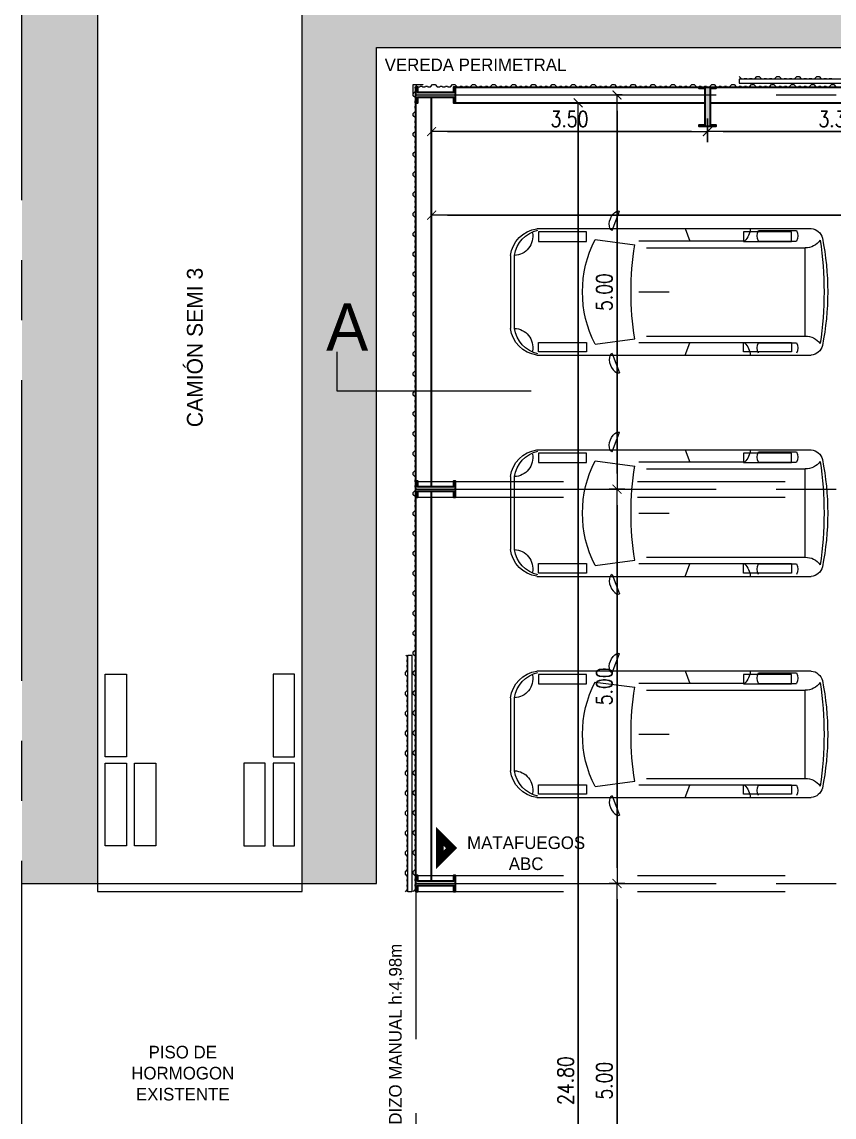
# Model space of a CAD drawing. Header units: millimetres. Extents: x 1972 to 5740, y 370 to 952.
# Drawn here: x 2701.47 to 2711.78, y 568.78 to 582.67 of the extents above; entities that cross this region are included whole.
import ezdxf

# ---------------------------------------------------------------- set-up
doc = ezdxf.new("R2010")
doc.units = ezdxf.units.MM
doc.header["$LTSCALE"] = 15
doc.linetypes.add('CENTER', pattern=[50.8, 31.75, -6.35, 6.35, -6.35])
doc.linetypes.add('DASHED2', pattern=[0.375, 0.25, -0.125])
for name, color, linetype, lineweight, true_color in [('000 - EQUIPAMIENTO', 251, 'Continuous', 0, 0x6b6b6b), ('000 ALE MOB HATCH', 8, 'Continuous', 0, 0x808080), ('000 ALE PROYECCIONES', 253, 'DASHED2', 9, 0xa8a8a8)]:
    doc.layers.add(name, color=color, linetype=linetype, lineweight=lineweight, true_color=true_color)
for name, color, linetype, lineweight in [('000 ALE 00', 24, 'Continuous', 0), ('000 ALE 01', 1, 'Continuous', 9), ('000 ALE CARPINTERIAS', 32, 'Continuous', 9), ('000 ALE COTAS', 223, 'Continuous', 9), ('000 ALE HATCH MUROS', 252, 'Continuous', 0), ('000 ALE LINEA DE MODULOS', 74, 'CENTER', 0), ('000 ALE TEXTO', 3, 'Continuous', 0), ('000 ALE TEXTO PLANO ARQ', 52, 'Continuous', 5), ('MUROS', 1, 'Continuous', 30)]:
    doc.layers.add(name, color=color, linetype=linetype, lineweight=lineweight)
doc.styles.add('RR', font='ROMANS.shx', dxfattribs={"width": 0.8})
doc.dimstyles.new('ALE cota100', dxfattribs={"dimscale": 2, "dimtxt": 0.1, "dimasz": 0.1, "dimexe": 0, "dimexo": 0.1, "dimgap": 0.03, "dimtad": 1, "dimzin": 1, "dimdsep": 46, "dimtxsty": 'RR', "dimblk1": 'COTA_N', "dimblk2": 'COTA_N', "dimsah": 1, "dimcen": 0.09, "dimclrd": 256, "dimclre": 256, "dimclrt": 256, "dimadec": 0, "dimazin": 0, "dimtfac": 1, "dimtix": 1, "dimtmove": 0, "dimatfit": 3, "dimldrblk": 'COTA_N', "dimfxl": 1, "dimtolj": 1, "dimtzin": 0, "dimarcsym": 0})

# ---------------------------------------------------------------- blocks, each defined once
blk = doc.blocks.new('COTA_N')
for p, q in [((-1, 0), (0, 0)), ((0, 0.5), (0, -0.5))]:
    blk.add_line(p, q)
at = {"const_width": 0.065}
blk.add_lwpolyline([(0.141, 0.141), (0.283, 0.283), (0, 0), (-0.141, -0.141), (-0.283, -0.283)], dxfattribs=at)
blk = doc.blocks.new('*D145')
at = {"layer": '000 ALE COTAS', "lineweight": -2, "transparency": 16777216}
for p, q in [((2708.213, 581.643), (2708.533, 581.643)), ((2708.533, 581.443), (2708.533, 557.043)), ((2708.213, 556.843), (2708.533, 556.843))]:
    blk.add_line(p, q, dxfattribs=at)
at = {"layer": 'Defpoints', "color": 0, "transparency": 16777216}
for p in [(2708.013, 581.643), (2708.013, 556.843), (2708.533, 556.843)]:
    blk.add_point(p, dxfattribs=at)
at = {"layer": '000 ALE COTAS', "lineweight": -2, "transparency": 16777216, "xscale": 0.2, "yscale": 0.2, "zscale": 0.2}
for p, rotation in [((2708.533, 581.643), 90), ((2708.533, 556.843), 270)]:
    blk.add_blockref('COTA_N', p, dxfattribs=dict(at, rotation=rotation))
at = {"layer": '000 ALE COTAS', "transparency": 16777216, "insert": (2708.373, 569.243), "char_height": 0.2, "attachment_point": 5, "rotation": 90, "style": 'RR'}
blk.add_mtext('\\A1;24.80', dxfattribs=at)
blk = doc.blocks.new('*D146')
at = {"layer": '000 ALE COTAS', "lineweight": -2, "transparency": 16777216}
for p, q in [((2706.673, 580.399), (2706.673, 580.219)), ((2726.273, 580.399), (2726.273, 580.219)), ((2726.073, 580.219), (2706.873, 580.219))]:
    blk.add_line(p, q, dxfattribs=at)
at = {"layer": 'Defpoints', "color": 0, "transparency": 16777216}
for p in [(2706.673, 580.599), (2726.273, 580.599), (2706.673, 580.219)]:
    blk.add_point(p, dxfattribs=at)
at = {"layer": '000 ALE COTAS', "lineweight": -2, "transparency": 16777216, "xscale": 0.2, "yscale": 0.2, "zscale": 0.2, "rotation": 180}
blk.add_blockref('COTA_N', (2706.673, 580.219), dxfattribs=at)
at = {"layer": '000 ALE COTAS', "lineweight": -2, "transparency": 16777216, "xscale": 0.2, "yscale": 0.2, "zscale": 0.2}
blk.add_blockref('COTA_N', (2726.273, 580.219), dxfattribs=at)
at = {"layer": '000 ALE COTAS', "transparency": 16777216, "insert": (2716.015, 580.379), "char_height": 0.2, "attachment_point": 5, "style": 'RR'}
blk.add_mtext('\\A1;19.60', dxfattribs=at)
blk = doc.blocks.new('*D90')
at = {"layer": '000 ALE COTAS', "lineweight": -2, "transparency": 16777216}
for p, q in [((2709.092, 571.743), (2709.026, 571.743)), ((2709.026, 566.943), (2709.026, 571.543)), ((2709.092, 566.743), (2709.026, 566.743))]:
    blk.add_line(p, q, dxfattribs=at)
at = {"layer": 'Defpoints', "color": 0, "transparency": 16777216}
for p in [(2709.026, 571.743), (2709.292, 571.743), (2709.292, 566.743)]:
    blk.add_point(p, dxfattribs=at)
at = {"layer": '000 ALE COTAS', "lineweight": -2, "transparency": 16777216, "xscale": 0.2, "yscale": 0.2, "zscale": 0.2}
for p, rotation in [((2709.026, 571.743), 90), ((2709.026, 566.743), 270)]:
    blk.add_blockref('COTA_N', p, dxfattribs=dict(at, rotation=rotation))
at = {"layer": '000 ALE COTAS', "transparency": 16777216, "insert": (2708.866, 569.243), "char_height": 0.2, "attachment_point": 5, "rotation": 90, "style": 'RR'}
blk.add_mtext('\\A1;5.00', dxfattribs=at)
blk = doc.blocks.new('*D320')
at = {"layer": '000 ALE COTAS', "lineweight": -2, "transparency": 16777216}
for p, q in [((2706.673, 581.443), (2706.673, 581.278)), ((2706.873, 581.278), (2709.973, 581.278)), ((2710.173, 581.143), (2710.173, 581.278))]:
    blk.add_line(p, q, dxfattribs=at)
at = {"layer": 'Defpoints', "color": 0, "transparency": 16777216}
for p in [(2706.673, 581.643), (2710.173, 581.343), (2710.173, 581.278)]:
    blk.add_point(p, dxfattribs=at)
at = {"layer": '000 ALE COTAS', "lineweight": -2, "transparency": 16777216, "xscale": 0.2, "yscale": 0.2, "zscale": 0.2, "rotation": 180}
blk.add_blockref('COTA_N', (2706.673, 581.278), dxfattribs=at)
at = {"layer": '000 ALE COTAS', "lineweight": -2, "transparency": 16777216, "xscale": 0.2, "yscale": 0.2, "zscale": 0.2}
blk.add_blockref('COTA_N', (2710.173, 581.278), dxfattribs=at)
at = {"layer": '000 ALE COTAS', "transparency": 16777216, "insert": (2708.423, 581.438), "char_height": 0.2, "attachment_point": 5, "style": 'RR'}
blk.add_mtext('\\A1;3.50', dxfattribs=at)
blk = doc.blocks.new('*D321')
at = {"layer": '000 ALE COTAS', "lineweight": -2, "transparency": 16777216}
for p, q in [((2710.173, 581.443), (2710.173, 581.278)), ((2713.473, 581.443), (2713.473, 581.278)), ((2710.373, 581.278), (2713.273, 581.278))]:
    blk.add_line(p, q, dxfattribs=at)
at = {"layer": 'Defpoints', "color": 0, "transparency": 16777216}
for p in [(2710.173, 581.643), (2713.473, 581.643), (2713.473, 581.278)]:
    blk.add_point(p, dxfattribs=at)
at = {"layer": '000 ALE COTAS', "lineweight": -2, "transparency": 16777216, "xscale": 0.2, "yscale": 0.2, "zscale": 0.2, "rotation": 180}
blk.add_blockref('COTA_N', (2710.173, 581.278), dxfattribs=at)
at = {"layer": '000 ALE COTAS', "lineweight": -2, "transparency": 16777216, "xscale": 0.2, "yscale": 0.2, "zscale": 0.2}
blk.add_blockref('COTA_N', (2713.473, 581.278), dxfattribs=at)
at = {"layer": '000 ALE COTAS', "transparency": 16777216, "insert": (2711.823, 581.438), "char_height": 0.2, "attachment_point": 5, "style": 'RR'}
blk.add_mtext('\\A1;3.30', dxfattribs=at)
blk = doc.blocks.new('KANGOO')
for p, q in [((-2.737, 0.779), (-2.641, 1.025)), ((-3.693, 0.803), (-0.21, 0.803)), ((-1.807, 0.803), (-1.748, 0.645)), ((-2.95, 0.663), (-2.447, 0.596)), ((-1.053, 0.645), (-2.395, 0.645)), ((-2.301, 0.56), (-0.285, 0.56)), ((-0.88, 0.645), (-0.396, 0.645)), ((-0.285, 0.56), (-0.285, -0.56)), ((-4.026, -0.463), (-4.026, 0.463)), ((-3.977, -0.463), (-3.977, 0.463)), ((-2.397, 0), (-2.011, 0)), ((-2.95, -0.663), (-2.447, -0.596)), ((-1.053, -0.645), (-2.395, -0.645)), ((-2.301, -0.56), (-0.285, -0.56)), ((-1.807, -0.803), (-1.748, -0.645)), ((-0.88, -0.645), (-0.396, -0.645)), ((-3.693, -0.803), (-0.21, -0.803)), ((-2.737, -0.779), (-2.641, -1.025)), ((-0.88, -0.778), (-0.396, -0.778))]:
    blk.add_line(p, q)
for points in [[(-3.668, 0.64), (-3.061, 0.64), (-3.061, 0.76), (-3.668, 0.76)], [(-1.068, 0.64), (-0.461, 0.64), (-0.461, 0.76), (-1.068, 0.76)], [(-3.668, -0.64), (-3.061, -0.64), (-3.061, -0.76), (-3.668, -0.76)], [(-1.068, -0.64), (-0.461, -0.64), (-0.461, -0.76), (-1.068, -0.76)]]:
    blk.add_lwpolyline(points, close=True)
for centre, radius, start, end in [((-3.636, 0.413), 0.393, 98.3588, 172.7813), ((-3.59, 0.403), 0.391, 102.8487, 171.1489), ((-3.983, 0.704), 0.241, 271.4093, 10.8894), ((-1.213, 0.813), 0.231, 313.4711, 357.5073), ((-0.763, 0.711), 0.134, 150.2213, 209.7787), ((-0.512, 0.711), 0.134, 330.2213, 29.7787), ((-0.224, 0.641), 0.162, 14.4103, 84.8295), ((-1.67, 0), 1.442, 152.6092, 207.3908), ((1.182, 0), 3.678, 170.6777, 189.3223), ((-0.278, 0.783), 0.223, 268.1394, 325.2044), ((-4.475, 0), 4.429, 351.4832, 8.5168), ((-3.477, 0), 3.477, 348.6945, 11.3055), ((-3.636, -0.413), 0.393, 187.2187, 261.6412), ((-3.59, -0.403), 0.391, 188.8511, 257.1513), ((-3.983, -0.704), 0.241, 349.1106, 88.5907), ((-1.213, -0.813), 0.231, 2.4927, 46.5289), ((-0.763, -0.711), 0.134, 150.2213, 209.7787), ((-0.512, -0.711), 0.134, 330.2213, 29.7787), ((-0.278, -0.783), 0.223, 34.7956, 91.8606), ((-0.224, -0.641), 0.162, 275.1705, 345.5897)]:
    blk.add_arc(centre, radius, start, end)
at = {"extrusion": (0, 0, -1)}
blk.add_ellipse((-2.689, 0.902), major_axis=(-0.048, -0.123), ratio=0.551973, start_param=0, end_param=3.141593, dxfattribs=at)
blk.add_ellipse((-2.689, -0.902), major_axis=(-0.048, 0.123), ratio=0.551973, start_param=0, end_param=3.141593)
blk = doc.blocks.new('camion castelo')
for p, q in [((17.71, 1.3), (3.41, 1.3)), ((17.71, -1.3), (17.71, 1.3)), ((3.41, -1.3), (17.71, -1.3))]:
    blk.add_line(p, q)
for points in [[(16.004, 0.93), (16.004, 1.2), (14.954, 1.2), (14.954, 0.93)], [(17.134, 0.93), (17.134, 1.2), (16.084, 1.2), (16.084, 0.93)], [(17.134, 0.56), (17.134, 0.83), (16.084, 0.83), (16.084, 0.56)], [(17.134, -0.56), (17.134, -0.83), (16.084, -0.83), (16.084, -0.56)], [(16.004, -0.93), (16.004, -1.2), (14.954, -1.2), (14.954, -0.93)], [(17.134, -0.93), (17.134, -1.2), (16.084, -1.2), (16.084, -0.93)]]:
    blk.add_lwpolyline(points, close=True)
blk = doc.blocks.new('*D332')
at = {"layer": '000 ALE COTAS', "lineweight": -2, "transparency": 16777216}
for p, q in [((2709.092, 576.743), (2709.026, 576.743)), ((2709.026, 571.943), (2709.026, 576.543)), ((2709.092, 571.743), (2709.026, 571.743))]:
    blk.add_line(p, q, dxfattribs=at)
at = {"layer": 'Defpoints', "color": 0, "transparency": 16777216}
for p in [(2709.026, 576.743), (2709.292, 576.743), (2709.292, 571.743)]:
    blk.add_point(p, dxfattribs=at)
at = {"layer": '000 ALE COTAS', "lineweight": -2, "transparency": 16777216, "xscale": 0.2, "yscale": 0.2, "zscale": 0.2}
for p, rotation in [((2709.026, 576.743), 90), ((2709.026, 571.743), 270)]:
    blk.add_blockref('COTA_N', p, dxfattribs=dict(at, rotation=rotation))
at = {"layer": '000 ALE COTAS', "transparency": 16777216, "insert": (2708.866, 574.243), "char_height": 0.2, "attachment_point": 5, "rotation": 90, "style": 'RR'}
blk.add_mtext('\\A1;5.00', dxfattribs=at)
blk = doc.blocks.new('*D333')
at = {"layer": '000 ALE COTAS', "lineweight": -2, "transparency": 16777216}
for p, q in [((2709.092, 581.743), (2709.026, 581.743)), ((2709.026, 576.943), (2709.026, 581.543)), ((2709.092, 576.743), (2709.026, 576.743))]:
    blk.add_line(p, q, dxfattribs=at)
at = {"layer": 'Defpoints', "color": 0, "transparency": 16777216}
for p in [(2709.026, 581.743), (2709.292, 581.743), (2709.292, 576.743)]:
    blk.add_point(p, dxfattribs=at)
at = {"layer": '000 ALE COTAS', "lineweight": -2, "transparency": 16777216, "xscale": 0.2, "yscale": 0.2, "zscale": 0.2}
for p, rotation in [((2709.026, 581.743), 90), ((2709.026, 576.743), 270)]:
    blk.add_blockref('COTA_N', p, dxfattribs=dict(at, rotation=rotation))
at = {"layer": '000 ALE COTAS', "transparency": 16777216, "insert": (2708.866, 579.243), "char_height": 0.2, "attachment_point": 5, "rotation": 90, "style": 'RR'}
blk.add_mtext('\\A1;5.00', dxfattribs=at)

msp = doc.modelspace()

# ---------------------------------------------------------------- hatches: boundary and pattern name
at = {"layer": '000 ALE HATCH MUROS', "transparency": 33554687}
h = msp.add_hatch(dxfattribs=at)
h.set_pattern_fill('AR-CONC', color=256, scale=0.005)
h.paths.add_polyline_path([(2716.40764, 586.84292), (2716.55934, 586.84292), (2716.67899, 586.84292), (2716.80198, 586.84292), (2716.97301, 586.84292), (2717.32201, 586.84292), (2717.77324, 586.84292), (2719.47324, 586.84292), (2719.47324, 582.34292), (2726.97324, 582.34292), (2726.97324, 611.64292), (2701.47324, 611.64292), (2701.47324, 571.74292), (2702.43154, 571.74292), (2702.43154, 585.94292), (2702.93154, 585.94292), (2702.93154, 587.08792), (2702.43154, 587.08792), (2702.43154, 589.35292), (2705.03154, 589.35292), (2705.03154, 587.08792), (2704.53154, 587.08792), (2704.53154, 585.94292), (2705.03154, 585.94292), (2705.03154, 571.74292), (2705.97324, 571.74292), (2705.97324, 582.34292), (2713.47324, 582.34292), (2713.47324, 586.84292), (2715.17324, 586.84292), (2715.7255, 586.84292), (2716.00897, 586.84292), (2716.24039, 586.84292), (2716.35509, 586.84292)])
edge = h.paths.add_edge_path(flags=16)
edge.add_ellipse((2704.74742, 605.97033), major_axis=(0, 1.14508), ratio=0.91551421, start_angle=97.668412, end_angle=180, ccw=False)
edge.add_ellipse((2704.74742, 605.97033), major_axis=(0, 1.14508), ratio=0.91551421, start_angle=90, end_angle=97.668412, ccw=False)
edge.add_ellipse((2704.74742, 605.97033), major_axis=(0, 1.14508), ratio=0.91551421, start_angle=82.331588, end_angle=90, ccw=False)
edge.add_ellipse((2704.74742, 605.97033), major_axis=(0, 1.14508), ratio=0.91551421, start_angle=0, end_angle=82.331588, ccw=False)
edge.add_ellipse((2704.74742, 605.97033), major_axis=(0, 1.14508), ratio=0.91551421, start_angle=270, end_angle=360, ccw=False)
edge.add_ellipse((2704.74742, 605.97033), major_axis=(0, 1.14508), ratio=0.91551421, start_angle=180, end_angle=270, ccw=False)
edge = h.paths.add_edge_path(flags=0)
edge.add_line((2703.81256, 605.89784), (2704.74742, 605.89784))
edge.add_line((2704.74742, 605.89784), (2704.74742, 606.04283))
edge.add_line((2704.74742, 606.04283), (2703.81256, 606.04283))
edge.add_ellipse((2704.74742, 605.97033), major_axis=(0, 1.0237), ratio=0.91551421, start_angle=81.418955, end_angle=85.565884, ccw=False)
edge.add_line((2703.81799, 606.11043), (2703.81903, 606.11043))
edge.add_ellipse((2704.74742, 605.97033), major_axis=(0, 1.0237), ratio=0.91551421, start_angle=0, end_angle=81.418955, ccw=False)
edge.add_ellipse((2704.74742, 605.97033), major_axis=(0, 1.0237), ratio=0.91551421, start_angle=278.581045, end_angle=360, ccw=False)
edge.add_ellipse((2704.74742, 605.97033), major_axis=(0, 1.0237), ratio=0.91551421, start_angle=270, end_angle=278.581045, ccw=False)
edge.add_ellipse((2704.74742, 605.97033), major_axis=(0, 1.0237), ratio=0.91551421, start_angle=261.418955, end_angle=270, ccw=False)
edge.add_ellipse((2704.74742, 605.97033), major_axis=(0, 1.0237), ratio=0.91551421, start_angle=180, end_angle=261.418955, ccw=False)
edge.add_ellipse((2704.74742, 605.97033), major_axis=(0, 1.0237), ratio=0.91551421, start_angle=98.581045, end_angle=180, ccw=False)
edge.add_ellipse((2704.74742, 605.97033), major_axis=(0, 1.0237), ratio=0.91551421, start_angle=94.434116, end_angle=98.581045, ccw=False)
h.paths.add_polyline_path([(2725.57977, 596.37292), (2725.57977, 597.11292), (2725.27977, 597.11292), (2725.27977, 596.37292)], flags=16)
h.paths.add_polyline_path([(2713.85324, 611.13143), (2714.59324, 611.13143), (2714.59324, 611.43143), (2713.85324, 611.43143)], flags=16)
h.paths.add_polyline_path([(2712.36425, 601.85237), (2713.51091, 601.85237), (2713.51091, 602.6257), (2712.36425, 602.6257)], flags=16)
h.paths.add_polyline_path([(2722.25609, 585.24081), (2723.40276, 585.24081), (2723.40276, 586.01415), (2722.25609, 586.01415)], flags=16)
h.paths.add_polyline_path([(2709.23847, 585.24081), (2710.38514, 585.24081), (2710.38514, 586.01415), (2709.23847, 586.01415)], flags=16)
h.paths.add_polyline_path([(2711.27038, 597.36522), (2713.65538, 597.36522), (2713.65538, 597.77022), (2711.27038, 597.77022)], flags=16)
h = msp.add_hatch(color=256, dxfattribs=at)
h.dxf.hatch_style = 1
h.paths.add_polyline_path([(2706.47324, 581.63792), (2706.47324, 581.84792), (2706.49324, 581.84792), (2706.49324, 581.77792), (2706.95363, 581.77792), (2706.95363, 581.84792), (2706.97363, 581.84792), (2706.97363, 581.63792), (2706.95363, 581.63792), (2706.95363, 581.71292), (2706.49324, 581.71292), (2706.49324, 581.63792), (2706.47324, 581.63792)])
h = msp.add_hatch(color=256, dxfattribs=at)
h.dxf.hatch_style = 1
h.paths.add_polyline_path([(2710.06824, 581.84292), (2710.27824, 581.84292), (2710.27824, 581.82292), (2710.20824, 581.82292), (2710.20824, 581.36253), (2710.27824, 581.36253), (2710.27824, 581.34253), (2710.06824, 581.34253), (2710.06824, 581.36253), (2710.14324, 581.36253), (2710.14324, 581.82292), (2710.06824, 581.82292), (2710.06824, 581.84292)])
h = msp.add_hatch(color=256, dxfattribs=at)
h.dxf.hatch_style = 1
h.paths.add_polyline_path([(2706.47324, 576.63792), (2706.47324, 576.84792), (2706.49324, 576.84792), (2706.49324, 576.77792), (2706.95363, 576.77792), (2706.95363, 576.84792), (2706.97363, 576.84792), (2706.97363, 576.63792), (2706.95363, 576.63792), (2706.95363, 576.71292), (2706.49324, 576.71292), (2706.49324, 576.63792), (2706.47324, 576.63792)])
h = msp.add_hatch(color=256, dxfattribs=at)
h.dxf.hatch_style = 1
h.paths.add_polyline_path([(2706.47324, 571.63792), (2706.47324, 571.84792), (2706.49324, 571.84792), (2706.49324, 571.77792), (2706.95363, 571.77792), (2706.95363, 571.84792), (2706.97363, 571.84792), (2706.97363, 571.63792), (2706.95363, 571.63792), (2706.95363, 571.71292), (2706.49324, 571.71292), (2706.49324, 571.63792), (2706.47324, 571.63792)])

# ---------------------------------------------------------------- linework, layer by layer
at = {"layer": '000 ALE 00'}
for points in [[(2710.57824, 581.97592), (2710.60624, 581.94792), (2710.63874, 581.94792), (2710.64374, 581.95292), (2710.66774, 581.95292), (2710.67274, 581.94792), (2710.70674, 581.94792), (2710.71174, 581.95292), (2710.73574, 581.95292), (2710.74074, 581.94792), (2710.77324, 581.94792), (2710.80124, 581.97592), (2710.83124, 581.97592), (2710.85924, 581.94792), (2710.89174, 581.94792), (2710.89674, 581.95292), (2710.92074, 581.95292), (2710.92574, 581.94792), (2710.95974, 581.94792), (2710.96474, 581.95292), (2710.98874, 581.95292), (2710.99374, 581.94792), (2711.02624, 581.94792), (2711.05424, 581.97592), (2711.08424, 581.97592), (2711.11224, 581.94792), (2711.14474, 581.94792), (2711.14974, 581.95292), (2711.17374, 581.95292), (2711.17874, 581.94792), (2711.21274, 581.94792), (2711.21774, 581.95292), (2711.24174, 581.95292), (2711.24674, 581.94792), (2711.27924, 581.94792), (2711.30724, 581.97592), (2711.33724, 581.97592), (2711.36524, 581.94792), (2711.39774, 581.94792), (2711.40274, 581.95292), (2711.42674, 581.95292), (2711.43174, 581.94792), (2711.46574, 581.94792), (2711.47074, 581.95292), (2711.49474, 581.95292), (2711.49974, 581.94792), (2711.53224, 581.94792), (2711.56024, 581.97592), (2711.59024, 581.97592)], [(2711.59024, 581.97592), (2711.61824, 581.94792), (2711.65074, 581.94792), (2711.65574, 581.95292), (2711.67974, 581.95292), (2711.68474, 581.94792), (2711.71874, 581.94792), (2711.72374, 581.95292), (2711.74774, 581.95292), (2711.75274, 581.94792), (2711.78524, 581.94792)], [(2706.44377, 581.75239), (2706.44024, 581.75592), (2706.44024, 581.87592), (2706.56024, 581.87592), (2706.56377, 581.87239)], [(2706.44024, 581.76292), (2706.46824, 581.79092), (2706.46824, 581.82342), (2706.46324, 581.82842), (2706.46324, 581.84792)], [(2706.46324, 581.87592), (2706.49124, 581.84792), (2706.52374, 581.84792), (2706.52874, 581.85292), (2706.55274, 581.85292), (2706.55774, 581.84792), (2706.59174, 581.84792), (2706.59674, 581.85292), (2706.62074, 581.85292), (2706.62574, 581.84792), (2706.65824, 581.84792), (2706.68624, 581.87592), (2706.71624, 581.87592), (2706.74424, 581.84792), (2706.77674, 581.84792), (2706.78174, 581.85292), (2706.80574, 581.85292), (2706.81074, 581.84792), (2706.84474, 581.84792), (2706.84974, 581.85292), (2706.87374, 581.85292), (2706.87874, 581.84792), (2706.91124, 581.84792), (2706.93924, 581.87592), (2706.96924, 581.87592), (2706.99724, 581.84792), (2707.02974, 581.84792), (2707.03474, 581.85292), (2707.05874, 581.85292), (2707.06374, 581.84792), (2707.09774, 581.84792), (2707.10274, 581.85292), (2707.12674, 581.85292), (2707.13174, 581.84792), (2707.16424, 581.84792), (2707.19224, 581.87592), (2707.22224, 581.87592), (2707.25024, 581.84792), (2707.28274, 581.84792), (2707.28774, 581.85292), (2707.31174, 581.85292), (2707.31674, 581.84792), (2707.35074, 581.84792), (2707.35574, 581.85292), (2707.37974, 581.85292), (2707.38474, 581.84792), (2707.41724, 581.84792), (2707.44524, 581.87592), (2707.47524, 581.87592)], [(2707.47524, 581.87592), (2707.50324, 581.84792), (2707.53574, 581.84792), (2707.54074, 581.85292), (2707.56474, 581.85292), (2707.56974, 581.84792), (2707.60374, 581.84792), (2707.60874, 581.85292), (2707.63274, 581.85292), (2707.63774, 581.84792), (2707.67024, 581.84792), (2707.69824, 581.87592), (2707.72824, 581.87592), (2707.75624, 581.84792), (2707.78874, 581.84792), (2707.79374, 581.85292), (2707.81774, 581.85292), (2707.82274, 581.84792), (2707.85674, 581.84792), (2707.86174, 581.85292), (2707.88574, 581.85292), (2707.89074, 581.84792), (2707.92324, 581.84792), (2707.95124, 581.87592), (2707.98124, 581.87592), (2708.00924, 581.84792), (2708.04174, 581.84792), (2708.04674, 581.85292), (2708.07074, 581.85292), (2708.07574, 581.84792), (2708.10974, 581.84792), (2708.11474, 581.85292), (2708.13874, 581.85292), (2708.14374, 581.84792), (2708.17624, 581.84792), (2708.20424, 581.87592), (2708.23424, 581.87592), (2708.26224, 581.84792), (2708.29474, 581.84792), (2708.29974, 581.85292), (2708.32374, 581.85292), (2708.32874, 581.84792), (2708.36274, 581.84792), (2708.36774, 581.85292), (2708.39174, 581.85292), (2708.39674, 581.84792), (2708.42924, 581.84792), (2708.45724, 581.87592), (2708.48724, 581.87592)], [(2708.48724, 581.87592), (2708.51524, 581.84792), (2708.54774, 581.84792), (2708.55274, 581.85292), (2708.57674, 581.85292), (2708.58174, 581.84792), (2708.61574, 581.84792), (2708.62074, 581.85292), (2708.64474, 581.85292), (2708.64974, 581.84792), (2708.68224, 581.84792), (2708.71024, 581.87592), (2708.74024, 581.87592), (2708.76824, 581.84792), (2708.80074, 581.84792), (2708.80574, 581.85292), (2708.82974, 581.85292), (2708.83474, 581.84792), (2708.86874, 581.84792), (2708.87374, 581.85292), (2708.89774, 581.85292), (2708.90274, 581.84792), (2708.93524, 581.84792), (2708.96324, 581.87592), (2708.99324, 581.87592), (2709.02124, 581.84792), (2709.05374, 581.84792), (2709.05874, 581.85292), (2709.08274, 581.85292), (2709.08774, 581.84792), (2709.12174, 581.84792), (2709.12674, 581.85292), (2709.15074, 581.85292), (2709.15574, 581.84792), (2709.18824, 581.84792), (2709.21624, 581.87592), (2709.24624, 581.87592), (2709.27424, 581.84792), (2709.30674, 581.84792), (2709.31174, 581.85292), (2709.33574, 581.85292), (2709.34074, 581.84792), (2709.37474, 581.84792), (2709.37974, 581.85292), (2709.40374, 581.85292), (2709.40874, 581.84792), (2709.44124, 581.84792), (2709.46924, 581.87592), (2709.49924, 581.87592)], [(2709.49924, 581.87592), (2709.52724, 581.84792), (2709.55974, 581.84792), (2709.56474, 581.85292), (2709.58874, 581.85292), (2709.59374, 581.84792), (2709.62774, 581.84792), (2709.63274, 581.85292), (2709.65674, 581.85292), (2709.66174, 581.84792), (2709.69424, 581.84792), (2709.72224, 581.87592), (2709.75224, 581.87592), (2709.78024, 581.84792), (2709.81274, 581.84792), (2709.81774, 581.85292), (2709.84174, 581.85292), (2709.84674, 581.84792), (2709.88074, 581.84792), (2709.88574, 581.85292), (2709.90974, 581.85292), (2709.91474, 581.84792), (2709.94724, 581.84792), (2709.97524, 581.87592), (2710.00524, 581.87592), (2710.03324, 581.84792), (2710.06574, 581.84792), (2710.07074, 581.85292), (2710.09474, 581.85292), (2710.09974, 581.84792), (2710.13374, 581.84792), (2710.13874, 581.85292), (2710.16274, 581.85292), (2710.16774, 581.84792), (2710.20024, 581.84792), (2710.22824, 581.87592), (2710.25824, 581.87592), (2710.28624, 581.84792), (2710.31874, 581.84792), (2710.32374, 581.85292), (2710.34774, 581.85292), (2710.35274, 581.84792), (2710.38674, 581.84792), (2710.39174, 581.85292), (2710.41574, 581.85292), (2710.42074, 581.84792), (2710.45324, 581.84792), (2710.48124, 581.87592), (2710.51124, 581.87592)], [(2710.51124, 581.87592), (2710.53924, 581.84792), (2710.57174, 581.84792), (2710.57674, 581.85292), (2710.60074, 581.85292), (2710.60574, 581.84792), (2710.63974, 581.84792), (2710.64474, 581.85292), (2710.66874, 581.85292), (2710.67374, 581.84792), (2710.70624, 581.84792), (2710.73424, 581.87592), (2710.76424, 581.87592), (2710.79224, 581.84792), (2710.82474, 581.84792), (2710.82974, 581.85292), (2710.85374, 581.85292), (2710.85874, 581.84792), (2710.89274, 581.84792), (2710.89774, 581.85292), (2710.92174, 581.85292), (2710.92674, 581.84792), (2710.95924, 581.84792), (2710.98724, 581.87592), (2711.01724, 581.87592), (2711.04524, 581.84792), (2711.07774, 581.84792), (2711.08274, 581.85292), (2711.10674, 581.85292), (2711.11174, 581.84792), (2711.14574, 581.84792), (2711.15074, 581.85292), (2711.17474, 581.85292), (2711.17974, 581.84792), (2711.21224, 581.84792), (2711.24024, 581.87592), (2711.27024, 581.87592), (2711.29824, 581.84792), (2711.33074, 581.84792), (2711.33574, 581.85292), (2711.35974, 581.85292), (2711.36474, 581.84792), (2711.39874, 581.84792), (2711.40374, 581.85292), (2711.42774, 581.85292), (2711.43274, 581.84792), (2711.46524, 581.84792), (2711.49324, 581.87592), (2711.52324, 581.87592)], [(2711.52324, 581.87592), (2711.55124, 581.84792), (2711.58374, 581.84792), (2711.58874, 581.85292), (2711.61274, 581.85292), (2711.61774, 581.84792), (2711.65174, 581.84792), (2711.65674, 581.85292), (2711.68074, 581.85292), (2711.68574, 581.84792), (2711.71824, 581.84792), (2711.74624, 581.87592), (2711.77624, 581.87592), (2711.80424, 581.84792)], [(2706.44024, 580.75092), (2706.46824, 580.77892), (2706.46824, 580.81142), (2706.46324, 580.81642), (2706.46324, 580.84042), (2706.46824, 580.84542), (2706.46824, 580.87942), (2706.46324, 580.88442), (2706.46324, 580.90842), (2706.46824, 580.91342), (2706.46824, 580.94592), (2706.44024, 580.97392), (2706.44024, 581.00392), (2706.46824, 581.03192), (2706.46824, 581.06442), (2706.46324, 581.06942), (2706.46324, 581.09342), (2706.46824, 581.09842), (2706.46824, 581.13242), (2706.46324, 581.13742), (2706.46324, 581.16142), (2706.46824, 581.16642), (2706.46824, 581.19892), (2706.44024, 581.22692), (2706.44024, 581.25692), (2706.46824, 581.28492), (2706.46824, 581.31742), (2706.46324, 581.32242), (2706.46324, 581.34642), (2706.46824, 581.35142), (2706.46824, 581.38542), (2706.46324, 581.39042), (2706.46324, 581.41442), (2706.46824, 581.41942), (2706.46824, 581.45192), (2706.44024, 581.47992), (2706.44024, 581.50992), (2706.46824, 581.53792), (2706.46824, 581.57042), (2706.46324, 581.57542), (2706.46324, 581.59942), (2706.46824, 581.60442), (2706.46824, 581.63842), (2706.46324, 581.64342), (2706.46324, 581.66742), (2706.46824, 581.67242), (2706.46824, 581.70492), (2706.44024, 581.73292), (2706.44024, 581.76292)], [(2706.44024, 579.73892), (2706.46824, 579.76692), (2706.46824, 579.79942), (2706.46324, 579.80442), (2706.46324, 579.82842), (2706.46824, 579.83342), (2706.46824, 579.86742), (2706.46324, 579.87242), (2706.46324, 579.89642), (2706.46824, 579.90142), (2706.46824, 579.93392), (2706.44024, 579.96192), (2706.44024, 579.99192), (2706.46824, 580.01992), (2706.46824, 580.05242), (2706.46324, 580.05742), (2706.46324, 580.08142), (2706.46824, 580.08642), (2706.46824, 580.12042), (2706.46324, 580.12542), (2706.46324, 580.14942), (2706.46824, 580.15442), (2706.46824, 580.18692), (2706.44024, 580.21492), (2706.44024, 580.24492), (2706.46824, 580.27292), (2706.46824, 580.30542), (2706.46324, 580.31042), (2706.46324, 580.33442), (2706.46824, 580.33942), (2706.46824, 580.37342), (2706.46324, 580.37842), (2706.46324, 580.40242), (2706.46824, 580.40742), (2706.46824, 580.43992), (2706.44024, 580.46792), (2706.44024, 580.49792), (2706.46824, 580.52592), (2706.46824, 580.55842), (2706.46324, 580.56342), (2706.46324, 580.58742), (2706.46824, 580.59242), (2706.46824, 580.62642), (2706.46324, 580.63142), (2706.46324, 580.65542), (2706.46824, 580.66042), (2706.46824, 580.69292), (2706.44024, 580.72092), (2706.44024, 580.75092)], [(2706.44024, 578.72692), (2706.46824, 578.75492), (2706.46824, 578.78742), (2706.46324, 578.79242), (2706.46324, 578.81642), (2706.46824, 578.82142), (2706.46824, 578.85542), (2706.46324, 578.86042), (2706.46324, 578.88442), (2706.46824, 578.88942), (2706.46824, 578.92192), (2706.44024, 578.94992), (2706.44024, 578.97992), (2706.46824, 579.00792), (2706.46824, 579.04042), (2706.46324, 579.04542), (2706.46324, 579.06942), (2706.46824, 579.07442), (2706.46824, 579.10842), (2706.46324, 579.11342), (2706.46324, 579.13742), (2706.46824, 579.14242), (2706.46824, 579.17492), (2706.44024, 579.20292), (2706.44024, 579.23292), (2706.46824, 579.26092), (2706.46824, 579.29342), (2706.46324, 579.29842), (2706.46324, 579.32242), (2706.46824, 579.32742), (2706.46824, 579.36142), (2706.46324, 579.36642), (2706.46324, 579.39042), (2706.46824, 579.39542), (2706.46824, 579.42792), (2706.44024, 579.45592), (2706.44024, 579.48592), (2706.46824, 579.51392), (2706.46824, 579.54642), (2706.46324, 579.55142), (2706.46324, 579.57542), (2706.46824, 579.58042), (2706.46824, 579.61442), (2706.46324, 579.61942), (2706.46324, 579.64342), (2706.46824, 579.64842), (2706.46824, 579.68092), (2706.44024, 579.70892), (2706.44024, 579.73892)], [(2706.44024, 577.71492), (2706.46824, 577.74292), (2706.46824, 577.77542), (2706.46324, 577.78042), (2706.46324, 577.80442), (2706.46824, 577.80942), (2706.46824, 577.84342), (2706.46324, 577.84842), (2706.46324, 577.87242), (2706.46824, 577.87742), (2706.46824, 577.90992), (2706.44024, 577.93792), (2706.44024, 577.96792), (2706.46824, 577.99592), (2706.46824, 578.02842), (2706.46324, 578.03342), (2706.46324, 578.05742), (2706.46824, 578.06242), (2706.46824, 578.09642), (2706.46324, 578.10142), (2706.46324, 578.12542), (2706.46824, 578.13042), (2706.46824, 578.16292), (2706.44024, 578.19092), (2706.44024, 578.22092), (2706.46824, 578.24892), (2706.46824, 578.28142), (2706.46324, 578.28642), (2706.46324, 578.31042), (2706.46824, 578.31542), (2706.46824, 578.34942), (2706.46324, 578.35442), (2706.46324, 578.37842), (2706.46824, 578.38342), (2706.46824, 578.41592), (2706.44024, 578.44392), (2706.44024, 578.47392), (2706.46824, 578.50192), (2706.46824, 578.53442), (2706.46324, 578.53942), (2706.46324, 578.56342), (2706.46824, 578.56842), (2706.46824, 578.60242), (2706.46324, 578.60742), (2706.46324, 578.63142), (2706.46824, 578.63642), (2706.46824, 578.66892), (2706.44024, 578.69692), (2706.44024, 578.72692)], [(2706.44024, 576.70292), (2706.46824, 576.73092), (2706.46824, 576.76342), (2706.46324, 576.76842), (2706.46324, 576.79242), (2706.46824, 576.79742), (2706.46824, 576.83142), (2706.46324, 576.83642), (2706.46324, 576.86042), (2706.46824, 576.86542), (2706.46824, 576.89792), (2706.44024, 576.92592), (2706.44024, 576.95592), (2706.46824, 576.98392), (2706.46824, 577.01642), (2706.46324, 577.02142), (2706.46324, 577.04542), (2706.46824, 577.05042), (2706.46824, 577.08442), (2706.46324, 577.08942), (2706.46324, 577.11342), (2706.46824, 577.11842), (2706.46824, 577.15092), (2706.44024, 577.17892), (2706.44024, 577.20892), (2706.46824, 577.23692), (2706.46824, 577.26942), (2706.46324, 577.27442), (2706.46324, 577.29842), (2706.46824, 577.30342), (2706.46824, 577.33742), (2706.46324, 577.34242), (2706.46324, 577.36642), (2706.46824, 577.37142), (2706.46824, 577.40392), (2706.44024, 577.43192), (2706.44024, 577.46192), (2706.46824, 577.48992), (2706.46824, 577.52242), (2706.46324, 577.52742), (2706.46324, 577.55142), (2706.46824, 577.55642), (2706.46824, 577.59042), (2706.46324, 577.59542), (2706.46324, 577.61942), (2706.46824, 577.62442), (2706.46824, 577.65692), (2706.44024, 577.68492), (2706.44024, 577.71492)], [(2706.44024, 575.69092), (2706.46824, 575.71892), (2706.46824, 575.75142), (2706.46324, 575.75642), (2706.46324, 575.78042), (2706.46824, 575.78542), (2706.46824, 575.81942), (2706.46324, 575.82442), (2706.46324, 575.84842), (2706.46824, 575.85342), (2706.46824, 575.88592), (2706.44024, 575.91392), (2706.44024, 575.94392), (2706.46824, 575.97192), (2706.46824, 576.00442), (2706.46324, 576.00942), (2706.46324, 576.03342), (2706.46824, 576.03842), (2706.46824, 576.07242), (2706.46324, 576.07742), (2706.46324, 576.10142), (2706.46824, 576.10642), (2706.46824, 576.13892), (2706.44024, 576.16692), (2706.44024, 576.19692), (2706.46824, 576.22492), (2706.46824, 576.25742), (2706.46324, 576.26242), (2706.46324, 576.28642), (2706.46824, 576.29142), (2706.46824, 576.32542), (2706.46324, 576.33042), (2706.46324, 576.35442), (2706.46824, 576.35942), (2706.46824, 576.39192), (2706.44024, 576.41992), (2706.44024, 576.44992), (2706.46824, 576.47792), (2706.46824, 576.51042), (2706.46324, 576.51542), (2706.46324, 576.53942), (2706.46824, 576.54442), (2706.46824, 576.57842), (2706.46324, 576.58342), (2706.46324, 576.60742), (2706.46824, 576.61242), (2706.46824, 576.64492), (2706.44024, 576.67292), (2706.44024, 576.70292)], [(2706.44024, 574.67892), (2706.46824, 574.70692), (2706.46824, 574.73942), (2706.46324, 574.74442), (2706.46324, 574.76842), (2706.46824, 574.77342), (2706.46824, 574.80742), (2706.46324, 574.81242), (2706.46324, 574.83642), (2706.46824, 574.84142), (2706.46824, 574.87392), (2706.44024, 574.90192), (2706.44024, 574.93192), (2706.46824, 574.95992), (2706.46824, 574.99242), (2706.46324, 574.99742), (2706.46324, 575.02142), (2706.46824, 575.02642), (2706.46824, 575.06042), (2706.46324, 575.06542), (2706.46324, 575.08942), (2706.46824, 575.09442), (2706.46824, 575.12692), (2706.44024, 575.15492), (2706.44024, 575.18492), (2706.46824, 575.21292), (2706.46824, 575.24542), (2706.46324, 575.25042), (2706.46324, 575.27442), (2706.46824, 575.27942), (2706.46824, 575.31342), (2706.46324, 575.31842), (2706.46324, 575.34242), (2706.46824, 575.34742), (2706.46824, 575.37992), (2706.44024, 575.40792), (2706.44024, 575.43792), (2706.46824, 575.46592), (2706.46824, 575.49842), (2706.46324, 575.50342), (2706.46324, 575.52742), (2706.46824, 575.53242), (2706.46824, 575.56642), (2706.46324, 575.57142), (2706.46324, 575.59542), (2706.46824, 575.60042), (2706.46824, 575.63292), (2706.44024, 575.66092), (2706.44024, 575.69092)], [(2706.34024, 573.66192), (2706.36824, 573.68992), (2706.36824, 573.72242), (2706.36324, 573.72742), (2706.36324, 573.75142), (2706.36824, 573.75642), (2706.36824, 573.79042), (2706.36324, 573.79542), (2706.36324, 573.81942), (2706.36824, 573.82442), (2706.36824, 573.85692), (2706.34024, 573.88492), (2706.34024, 573.91492), (2706.36824, 573.94292), (2706.36824, 573.97542), (2706.36324, 573.98042), (2706.36324, 574.00442), (2706.36824, 574.00942), (2706.36824, 574.04342), (2706.36324, 574.04842), (2706.36324, 574.07242), (2706.36824, 574.07742), (2706.36824, 574.10992), (2706.34024, 574.13792), (2706.34024, 574.16792), (2706.36824, 574.19592), (2706.36824, 574.22842), (2706.36324, 574.23342), (2706.36324, 574.25742), (2706.36824, 574.26242), (2706.36824, 574.29642), (2706.36324, 574.30142), (2706.36324, 574.32542), (2706.36824, 574.33042), (2706.36824, 574.36292), (2706.34024, 574.39092), (2706.34024, 574.42092), (2706.36824, 574.44892), (2706.36824, 574.48142), (2706.36324, 574.48642), (2706.36324, 574.51042), (2706.36824, 574.51542), (2706.36824, 574.54942), (2706.36324, 574.55442), (2706.36324, 574.57842), (2706.36824, 574.58342), (2706.36824, 574.61592), (2706.34624, 574.63792)], [(2706.44024, 573.66692), (2706.46824, 573.69492), (2706.46824, 573.72742), (2706.46324, 573.73242), (2706.46324, 573.75642), (2706.46824, 573.76142), (2706.46824, 573.79542), (2706.46324, 573.80042), (2706.46324, 573.82442), (2706.46824, 573.82942), (2706.46824, 573.86192), (2706.44024, 573.88992), (2706.44024, 573.91992), (2706.46824, 573.94792), (2706.46824, 573.98042), (2706.46324, 573.98542), (2706.46324, 574.00942), (2706.46824, 574.01442), (2706.46824, 574.04842), (2706.46324, 574.05342), (2706.46324, 574.07742), (2706.46824, 574.08242), (2706.46824, 574.11492), (2706.44024, 574.14292), (2706.44024, 574.17292), (2706.46824, 574.20092), (2706.46824, 574.23342), (2706.46324, 574.23842), (2706.46324, 574.26242), (2706.46824, 574.26742), (2706.46824, 574.30142), (2706.46324, 574.30642), (2706.46324, 574.33042), (2706.46824, 574.33542), (2706.46824, 574.36792), (2706.44024, 574.39592), (2706.44024, 574.42592), (2706.46824, 574.45392), (2706.46824, 574.48642), (2706.46324, 574.49142), (2706.46324, 574.51542), (2706.46824, 574.52042), (2706.46824, 574.55442), (2706.46324, 574.55942), (2706.46324, 574.58342), (2706.46824, 574.58842), (2706.46824, 574.62092), (2706.44024, 574.64892), (2706.44024, 574.67892)], [(2706.34024, 572.64992), (2706.36824, 572.67792), (2706.36824, 572.71042), (2706.36324, 572.71542), (2706.36324, 572.73942), (2706.36824, 572.74442), (2706.36824, 572.77842), (2706.36324, 572.78342), (2706.36324, 572.80742), (2706.36824, 572.81242), (2706.36824, 572.84492), (2706.34024, 572.87292), (2706.34024, 572.90292), (2706.36824, 572.93092), (2706.36824, 572.96342), (2706.36324, 572.96842), (2706.36324, 572.99242), (2706.36824, 572.99742), (2706.36824, 573.03142), (2706.36324, 573.03642), (2706.36324, 573.06042), (2706.36824, 573.06542), (2706.36824, 573.09792), (2706.34024, 573.12592), (2706.34024, 573.15592), (2706.36824, 573.18392), (2706.36824, 573.21642), (2706.36324, 573.22142), (2706.36324, 573.24542), (2706.36824, 573.25042), (2706.36824, 573.28442), (2706.36324, 573.28942), (2706.36324, 573.31342), (2706.36824, 573.31842), (2706.36824, 573.35092), (2706.34024, 573.37892), (2706.34024, 573.40892), (2706.36824, 573.43692), (2706.36824, 573.46942), (2706.36324, 573.47442), (2706.36324, 573.49842), (2706.36824, 573.50342), (2706.36824, 573.53742), (2706.36324, 573.54242), (2706.36324, 573.56642), (2706.36824, 573.57142), (2706.36824, 573.60392), (2706.34024, 573.63192), (2706.34024, 573.66192)], [(2706.44024, 572.65492), (2706.46824, 572.68292), (2706.46824, 572.71542), (2706.46324, 572.72042), (2706.46324, 572.74442), (2706.46824, 572.74942), (2706.46824, 572.78342), (2706.46324, 572.78842), (2706.46324, 572.81242), (2706.46824, 572.81742), (2706.46824, 572.84992), (2706.44024, 572.87792), (2706.44024, 572.90792), (2706.46824, 572.93592), (2706.46824, 572.96842), (2706.46324, 572.97342), (2706.46324, 572.99742), (2706.46824, 573.00242), (2706.46824, 573.03642), (2706.46324, 573.04142), (2706.46324, 573.06542), (2706.46824, 573.07042), (2706.46824, 573.10292), (2706.44024, 573.13092), (2706.44024, 573.16092), (2706.46824, 573.18892), (2706.46824, 573.22142), (2706.46324, 573.22642), (2706.46324, 573.25042), (2706.46824, 573.25542), (2706.46824, 573.28942), (2706.46324, 573.29442), (2706.46324, 573.31842), (2706.46824, 573.32342), (2706.46824, 573.35592), (2706.44024, 573.38392), (2706.44024, 573.41392), (2706.46824, 573.44192), (2706.46824, 573.47442), (2706.46324, 573.47942), (2706.46324, 573.50342), (2706.46824, 573.50842), (2706.46824, 573.54242), (2706.46324, 573.54742), (2706.46324, 573.57142), (2706.46824, 573.57642), (2706.46824, 573.60892), (2706.44024, 573.63692), (2706.44024, 573.66692)], [(2706.34024, 571.63792), (2706.36824, 571.66592), (2706.36824, 571.69842), (2706.36324, 571.70342), (2706.36324, 571.72742), (2706.36824, 571.73242), (2706.36824, 571.76642), (2706.36324, 571.77142), (2706.36324, 571.79542), (2706.36824, 571.80042), (2706.36824, 571.83292), (2706.34024, 571.86092), (2706.34024, 571.89092), (2706.36824, 571.91892), (2706.36824, 571.95142), (2706.36324, 571.95642), (2706.36324, 571.98042), (2706.36824, 571.98542), (2706.36824, 572.01942), (2706.36324, 572.02442), (2706.36324, 572.04842), (2706.36824, 572.05342), (2706.36824, 572.08592), (2706.34024, 572.11392), (2706.34024, 572.14392), (2706.36824, 572.17192), (2706.36824, 572.20442), (2706.36324, 572.20942), (2706.36324, 572.23342), (2706.36824, 572.23842), (2706.36824, 572.27242), (2706.36324, 572.27742), (2706.36324, 572.30142), (2706.36824, 572.30642), (2706.36824, 572.33892), (2706.34024, 572.36692), (2706.34024, 572.39692), (2706.36824, 572.42492), (2706.36824, 572.45742), (2706.36324, 572.46242), (2706.36324, 572.48642), (2706.36824, 572.49142), (2706.36824, 572.52542), (2706.36324, 572.53042), (2706.36324, 572.55442), (2706.36824, 572.55942), (2706.36824, 572.59192), (2706.34024, 572.61992), (2706.34024, 572.64992)], [(2706.44024, 571.64292), (2706.46824, 571.67092), (2706.46824, 571.70342), (2706.46324, 571.70842), (2706.46324, 571.73242), (2706.46824, 571.73742), (2706.46824, 571.77142), (2706.46324, 571.77642), (2706.46324, 571.80042), (2706.46824, 571.80542), (2706.46824, 571.83792), (2706.44024, 571.86592), (2706.44024, 571.89592), (2706.46824, 571.92392), (2706.46824, 571.95642), (2706.46324, 571.96142), (2706.46324, 571.98542), (2706.46824, 571.99042), (2706.46824, 572.02442), (2706.46324, 572.02942), (2706.46324, 572.05342), (2706.46824, 572.05842), (2706.46824, 572.09092), (2706.44024, 572.11892), (2706.44024, 572.14892), (2706.46824, 572.17692), (2706.46824, 572.20942), (2706.46324, 572.21442), (2706.46324, 572.23842), (2706.46824, 572.24342), (2706.46824, 572.27742), (2706.46324, 572.28242), (2706.46324, 572.30642), (2706.46824, 572.31142), (2706.46824, 572.34392), (2706.44024, 572.37192), (2706.44024, 572.40192), (2706.46824, 572.42992), (2706.46824, 572.46242), (2706.46324, 572.46742), (2706.46324, 572.49142), (2706.46824, 572.49642), (2706.46824, 572.53042), (2706.46324, 572.53542), (2706.46324, 572.55942), (2706.46824, 572.56442), (2706.46824, 572.59692), (2706.44024, 572.62492), (2706.44024, 572.65492)]]:
    msp.add_lwpolyline(points, dxfattribs=at)
at = {"layer": '000 ALE 01'}
for points in [[(2710.57824, 581.89292), (2713.57824, 581.89292), (2713.57824, 581.94292), (2710.57824, 581.94292)], [(2706.42324, 574.63792), (2706.42324, 571.63792), (2706.37324, 571.63792), (2706.37324, 574.63792)]]:
    msp.add_lwpolyline(points, close=True, dxfattribs=at)
at = {"layer": '000 ALE CARPINTERIAS'}
for p, q in [((2705.97324, 571.74292), (2705.97324, 582.34292)), ((2705.97324, 582.34292), (2713.47324, 582.34292)), ((2701.47324, 566.74292), (2701.47324, 571.74292)), ((2701.47324, 571.74292), (2705.97324, 571.74292))]:
    msp.add_line(p, q, dxfattribs=at)
at = {"layer": '000 ALE LINEA DE MODULOS', "ltscale": 0.008}
for p, q in [((2701.47324, 531.64292), (2701.47324, 611.64292)), ((2706.47324, 581.74292), (2726.47324, 581.74292)), ((2706.47324, 576.74292), (2726.47324, 576.74292)), ((2706.47324, 571.74292), (2726.47324, 571.74292))]:
    msp.add_line(p, q, dxfattribs=at)
at = {"layer": '000 ALE MOB HATCH', "color": 1, "true_color": 0xfe0101, "const_width": 0.1}
msp.add_lwpolyline([(2706.77682, 572.34173), (2706.77682, 572.04173), (2706.92682, 572.19173)], close=True, dxfattribs=at)
at = {"layer": '000 ALE PROYECCIONES', "ltscale": 0.5}
for p, q in [((2706.47324, 576.84292), (2726.47324, 576.84292)), ((2706.47324, 576.64292), (2726.47324, 576.64292)), ((2706.47324, 571.84292), (2726.47324, 571.84292)), ((2706.47324, 571.64292), (2726.47324, 571.64292))]:
    msp.add_line(p, q, dxfattribs=at)
msp.add_lwpolyline([(2706.47324, 571.64292), (2706.47324, 566.84292)], dxfattribs=at)
at = {"layer": '000 ALE TEXTO PLANO ARQ'}
msp.add_lwpolyline([(2707.93574, 577.98549), (2705.97324, 577.98549), (2705.47324, 577.98549), (2705.47324, 578.48549)], dxfattribs=at)
at = {"layer": 'MUROS', "linetype": 'Continuous', "ltscale": 0.001}
for p, q in [((2706.97363, 581.84292), (2713.36824, 581.84292)), ((2706.47324, 571.64292), (2706.47324, 581.74292)), ((2706.67324, 576.77792), (2706.67324, 581.71292)), ((2706.97363, 581.64292), (2710.14324, 581.64292)), ((2706.67324, 571.77792), (2706.67324, 576.71292))]:
    msp.add_line(p, q, dxfattribs=at)
at = {"layer": 'MUROS'}
msp.add_line((2710.20824, 581.64292), (2713.44324, 581.64292), dxfattribs=at)
at = {"layer": 'MUROS', "linetype": 'Continuous', "ltscale": 0.001}
for points in [[(2706.47324, 581.63792), (2706.47324, 581.84792), (2706.49324, 581.84792), (2706.49324, 581.77792), (2706.95363, 581.77792), (2706.95363, 581.84792), (2706.97363, 581.84792), (2706.97363, 581.63792), (2706.95363, 581.63792), (2706.95363, 581.71292), (2706.49324, 581.71292), (2706.49324, 581.63792), (2706.47324, 581.63792)], [(2710.06824, 581.84292), (2710.27824, 581.84292), (2710.27824, 581.82292), (2710.20824, 581.82292), (2710.20824, 581.36253), (2710.27824, 581.36253), (2710.27824, 581.34253), (2710.06824, 581.34253), (2710.06824, 581.36253), (2710.14324, 581.36253), (2710.14324, 581.82292), (2710.06824, 581.82292), (2710.06824, 581.84292)], [(2706.47324, 576.63792), (2706.47324, 576.84792), (2706.49324, 576.84792), (2706.49324, 576.77792), (2706.95363, 576.77792), (2706.95363, 576.84792), (2706.97363, 576.84792), (2706.97363, 576.63792), (2706.95363, 576.63792), (2706.95363, 576.71292), (2706.49324, 576.71292), (2706.49324, 576.63792), (2706.47324, 576.63792)], [(2706.47324, 571.63792), (2706.47324, 571.84792), (2706.49324, 571.84792), (2706.49324, 571.77792), (2706.95363, 571.77792), (2706.95363, 571.84792), (2706.97363, 571.84792), (2706.97363, 571.63792), (2706.95363, 571.63792), (2706.95363, 571.71292), (2706.49324, 571.71292), (2706.49324, 571.63792), (2706.47324, 571.63792)]]:
    msp.add_lwpolyline(points, close=True, dxfattribs=at)

# ---------------------------------------------------------------- block references
at = {"layer": '000 - EQUIPAMIENTO', "rotation": 270}
msp.add_blockref('camion castelo', (2703.73154, 589.35292), dxfattribs=at)
at = {"layer": '000 - EQUIPAMIENTO', "xscale": -1, "rotation": 180}
for p in [(2711.69967, 579.24542), (2711.69967, 576.44028), (2711.69967, 573.63513)]:
    msp.add_blockref('KANGOO', p, dxfattribs=at)

# ---------------------------------------------------------------- texts
at = {"layer": '000 ALE TEXTO', "insert": (2703.56781, 577.53013), "char_height": 0.4, "attachment_point": 1, "rotation": 90}
msp.add_mtext_dynamic_manual_height_columns('{\\H0.5x;CAMIÓN SEMI 3}', width=2.8910496, gutter_width=12.5, heights=[4.04313], dxfattribs=at)
at = {"layer": '000 ALE TEXTO', "insert": (2707.87254, 572.12608), "char_height": 0.16, "attachment_point": 5}
msp.add_mtext_dynamic_manual_height_columns('MATAFUEGOS ABC', width=1.3415665, gutter_width=12.5, heights=[3.06351], dxfattribs=at)
at = {"layer": '000 ALE TEXTO PLANO ARQ'}
for s, insert, char_height, width, attachment_point in [('VEREDA PERIMETRAL', (2706.07743, 582.20521), 0.16, 4.8431784, 1), ('  A', (2704.88841, 579.09846), 0.6, 25.6, 1), ('\\pxqc;PISO DE HORMOGON EXISTENTE', (2703.51464, 569.33695), 0.16, 1.5560028, 5)]:
    msp.add_mtext(s, dxfattribs=dict(at, insert=insert, char_height=char_height, width=width, attachment_point=attachment_point))
at = {"layer": '000 ALE TEXTO PLANO ARQ', "insert": (2706.1328, 566.93707), "char_height": 0.16, "width": 4.83164, "attachment_point": 1, "rotation": 90}
msp.add_mtext('PORTON CORREDIZO MANUAL h:4,98m', dxfattribs=at)

# ---------------------------------------------------------------- dimensions: what is measured, and where the dimension line sits
at = {"layer": '000 ALE COTAS'}
for base, p1, p2, angle, picture, middle in [((2708.53293, 556.84292), (2708.0129, 581.64292), (2708.0129, 556.84292), 270, '*D145', (2708.53293, 569.24292)), ((2706.67324, 580.21883), (2726.27324, 580.59875), (2706.67324, 580.59875), 180, '*D146', (2716.01504, 580.21883))]:
    dim = msp.add_linear_dim(base=base, p1=p1, p2=p2, angle=angle, dimstyle='ALE cota100', dxfattribs=at)
    dim.commit()
    dim.dimension.update_dxf_attribs({"geometry": picture, "text_midpoint": middle, "dimtype": 161})
for base, p1, p2, picture, middle in [((2709.02565, 581.74292), (2709.29221, 576.74292), (2709.29221, 581.74292), '*D333', (2708.86565, 579.24292)), ((2709.02565, 576.74292), (2709.29221, 571.74292), (2709.29221, 576.74292), '*D332', (2708.86565, 574.24292))]:
    dim = msp.add_linear_dim(base=base, p1=p1, p2=p2, angle=90, dimstyle='ALE cota100', dxfattribs=at)
    dim.commit()
    dim.dimension.update_dxf_attribs({"geometry": picture, "text_midpoint": middle})
for base, p1, p2, picture, middle in [((2710.17324, 581.27831), (2706.67324, 581.64292), (2710.17324, 581.34253), '*D320', (2708.42324, 581.43831)), ((2713.47324, 581.27831), (2710.17324, 581.64292), (2713.47324, 581.64292), '*D321', (2711.82324, 581.43831))]:
    dim = msp.add_linear_dim(base=base, p1=p1, p2=p2, dimstyle='ALE cota100', dxfattribs=at)
    dim.commit()
    dim.dimension.update_dxf_attribs({"geometry": picture, "text_midpoint": middle})
dim = msp.add_aligned_dim(p1=(2709.29221, 566.74292), p2=(2709.29221, 571.74292), distance=0.26656, dimstyle='ALE cota100', dxfattribs=at)
dim.commit()
dim.dimension.update_dxf_attribs({"geometry": '*D90', "text_midpoint": (2708.86565, 569.24292)})

doc.saveas('drawing.dxf')
